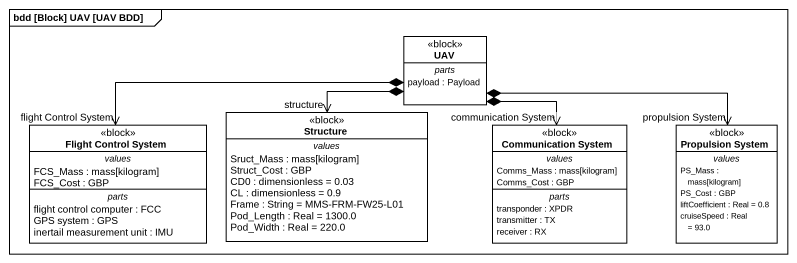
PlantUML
@startuml
mainframe bdd [Block] UAV [UAV BDD]
hide circle
hide empty members
class UAV <<block>> {
  -- parts --
  payload : Payload
}
class "Flight Control System" as Flight_Control_System <<block>> {
  -- values --
  FCS_Mass : mass[kilogram]
  FCS_Cost : GBP
  -- parts --
  flight control computer : FCC
  GPS system : GPS
  inertail measurement unit : IMU
}
class Structure <<block>> {
  -- values --
  Sruct_Mass : mass[kilogram]
  Struct_Cost : GBP
  CD0 : dimensionless = 0.03
  CL : dimensionless = 0.9
  Frame : String = MMS-FRM-FW25-L01
  Pod_Length : Real = 1300.0
  Pod_Width : Real = 220.0
}
class "Communication System" as Communication_System <<block>> {
  -- values --
  Comms_Mass : mass[kilogram]
  Comms_Cost : GBP
  -- parts --
  transponder : XPDR
  transmitter : TX
  receiver : RX
}
class "Propulsion System" as Propulsion_System <<block>> {
  -- values --
  PS_Mass : mass[kilogram]
  PS_Cost : GBP
  liftCoefficient : Real = 0.8
  cruiseSpeed : Real = 93.0
}
UAV *-left-> "flight Control System" Flight_Control_System
UAV *--> "structure" Structure
UAV *--> "communication System" Communication_System
UAV *-right-> "propulsion System" Propulsion_System
@enduml
